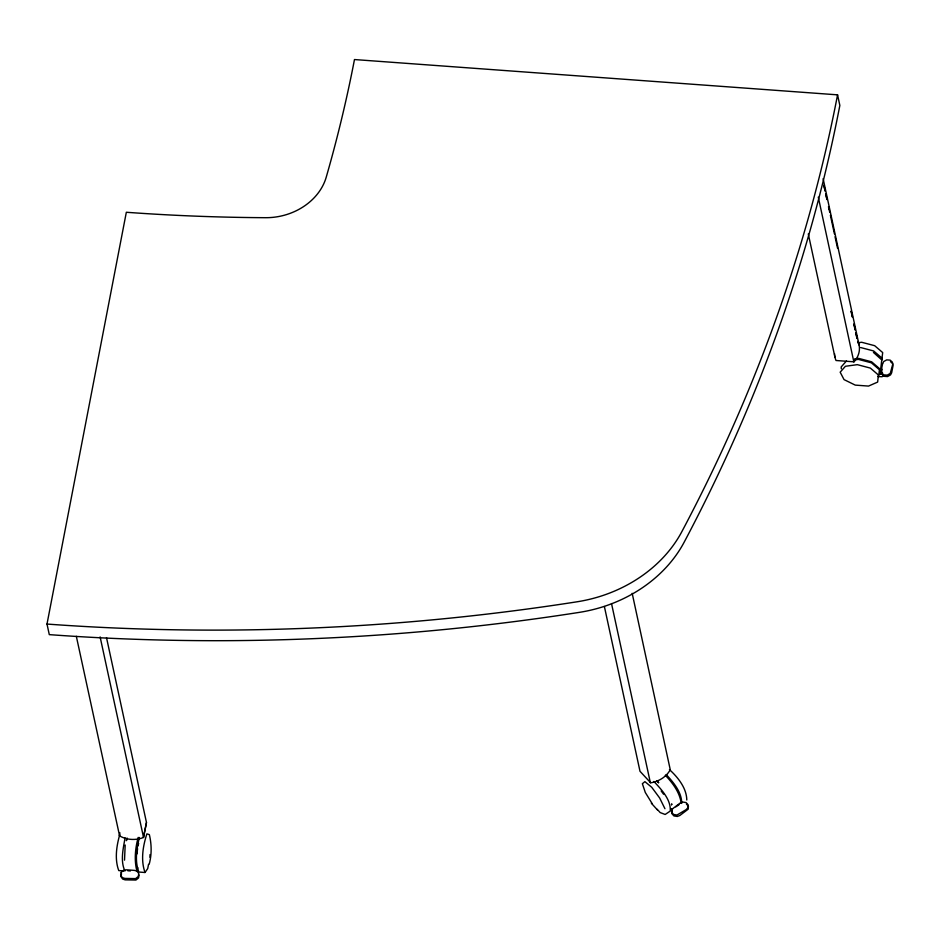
<?xml version="1.0" encoding="UTF-8"?>
<svg xmlns="http://www.w3.org/2000/svg" width="940" height="940" viewBox="0 0 940 940"><rect width="100%" height="100%" fill="white"/><g stroke="black" fill="none" stroke-linecap="round" stroke-linejoin="round"><path stroke-width="1.41" d="M881.309 363.651L882.695 352.582L874.682 345.697L861.663 342.266L857.691 342.806M149.906 857.268L150.036 854.577M672.159 810.774L671.912 813.699L673.933 815.932L677.293 816.461L679.82 815.509L688.186 809.175L688.421 806.25L686.4 804.005M76.328 636.298L119.58 835.848A24.745 20.539 -12.2 0 0 143.327 837.587L146.476 822.524L106.502 637.614M878.665 376.799L879.405 369.702L871.38 362.816L858.373 359.386L854.389 359.926M125.173 845.013L124.527 860.147M136.97 853.931L137.569 848.609M47 624.054L126.336 212.264A1781.923 1479.02 -12.2 0 0 265.773 217.692A57.751 47.928 -12.2 0 0 326.215 177.225A1781.923 1479.02 -12.2 0 0 354.474 59.549L837.564 94.846L839.843 105.421A1979.91 1643.355 -12.2 0 1 684.167 542.18A132 109.557 -12.2 0 1 579.287 612.375A1979.91 1643.355 -12.2 0 1 49.291 634.629L47 624.054A1979.91 1643.355 -12.2 0 0 577.007 601.8A132 109.557 -12.2 0 0 681.876 531.594A1979.91 1643.355 -12.2 0 0 837.564 94.846M119.909 832.805L119.404 835.625M121.519 873.742L120.954 876.668L122.705 879.076L125.161 879.864L135.924 880.04L138.544 877.948L139.108 875.034M137.733 867.585L136.993 871.427C134.056 860.417 135.207 848.268 138.192 837.387M143.62 837.317L146.476 822.594M148.543 864.33L147.721 868.572L145.03 872.496L138.838 872.038C134.655 861.158 136.617 848.514 139.402 837.481M881.567 372.017L882.096 369.267M892.695 364.426L890.239 373.462L887.243 375.13L883.823 374.872L881.544 372.828M632.185 593.328L670.255 769.731A24.745 20.539 -12.2 0 1 650.692 782.82L639.999 771.293L604.385 606.523M149.225 864.107C151.845 854.484 151.645 844.284 149.354 834.614L146.887 833.874C142.927 846.059 140.565 860.218 145.03 872.496M119.744 834.661C116.501 846.059 114.516 859.231 118.757 870.569L123.704 870.934M125.067 837.81C123.293 848.362 120.12 860.875 124.938 871.028M137.863 845.941L138.662 843.533M846.447 361.007L841.194 366.917L841.3 368.762M834.556 353.734A24.745 20.539 -12.2 0 0 836.036 360.502L854.061 361.818A24.745 20.539 -12.2 0 0 857.973 341.572L857.75 341.373M675.789 806.873L679.033 804.699M880.063 374.167L882.519 372.886M884.305 375.695L882.014 376.717L878.042 376.564M672.535 809.046L671.136 808.905M854.577 358.904L858.561 358.352L871.627 361.806L879.629 368.715L879.969 374.085L881.262 364.379M127.805 870.757L130.425 870.945M860.652 347.541L873.659 350.973L881.685 357.846L882.378 359.75M669.456 769.602C677.928 777.345 686.611 788.073 686.788 800.011M666.319 774.619C673.475 782.48 681.852 792.185 681.7 803.418M665.32 775.277C672.629 782.914 679.832 792.479 681.195 803.254M653.899 781.469C661.208 789.295 671.113 799.552 670.255 811.067L665.156 814.475L660.174 812.571L657.236 809.317M890.439 361.571L892.718 363.627M873.448 352.441L881.156 359.374M657.366 809.869L651.338 803.195M661.184 790.963L663.581 794.218M652.337 803.888L645.31 792.491L642.373 783.702L644.911 781.657L651.737 787.297L659.645 797.978L664.944 808.717M825.097 190.879L823.851 185.157L825.05 190.879M829.761 212.381L828.516 206.647L829.08 209.503M830.384 215.248L834.426 233.884M835.049 236.751L837.54 248.207M851.217 311.269L852.462 317.003M854.025 324.171L855.259 329.905M855.882 332.772L857.127 338.506M823.123 178.682L859.09 345.027M851.076 311.234L852.322 316.968M853.873 324.136L855.106 329.87M855.729 332.737L856.963 338.459M818.293 197.142L853.861 361.959M808.294 233.954L834.943 357.212M611.517 603.562L650.374 782.773M100.11 636.897L143.538 837.446M671.841 809.328L671.607 812.254L673.627 814.498L676.976 815.027L686.165 809.61L687.868 807.73L688.115 804.805L686.082 802.56L682.734 802.043L680.196 802.995L671.841 809.328M878.383 374.966L877.655 382.075L868.513 386.082L855.247 385.106L844.05 379.619L840.172 372.181L845.424 366.271L857.351 364.661L870.37 368.092L878.383 374.966M121.201 872.308L120.637 875.222L122.388 877.631L124.844 878.418L135.619 878.606L138.239 876.515L138.791 873.601L137.052 871.192L134.596 870.405L126.512 869.806L123.822 870.217L121.201 872.308M882.59 363.686L881.262 370.583L881.849 374.261L884.129 376.317L887.548 376.564L890.544 374.896L891.672 372.757L893 365.872L892.413 362.182L890.133 360.126L886.702 359.879L883.706 361.548L882.59 363.686M127.076 838.269L126.383 840.677L127.088 838.28M671.771 804.111L671.536 804.746L671.771 804.111M658.623 782.679L656.684 780.964L658.623 782.679M826.965 199.48L825.72 193.746L826.918 199.468"/></g></svg>
